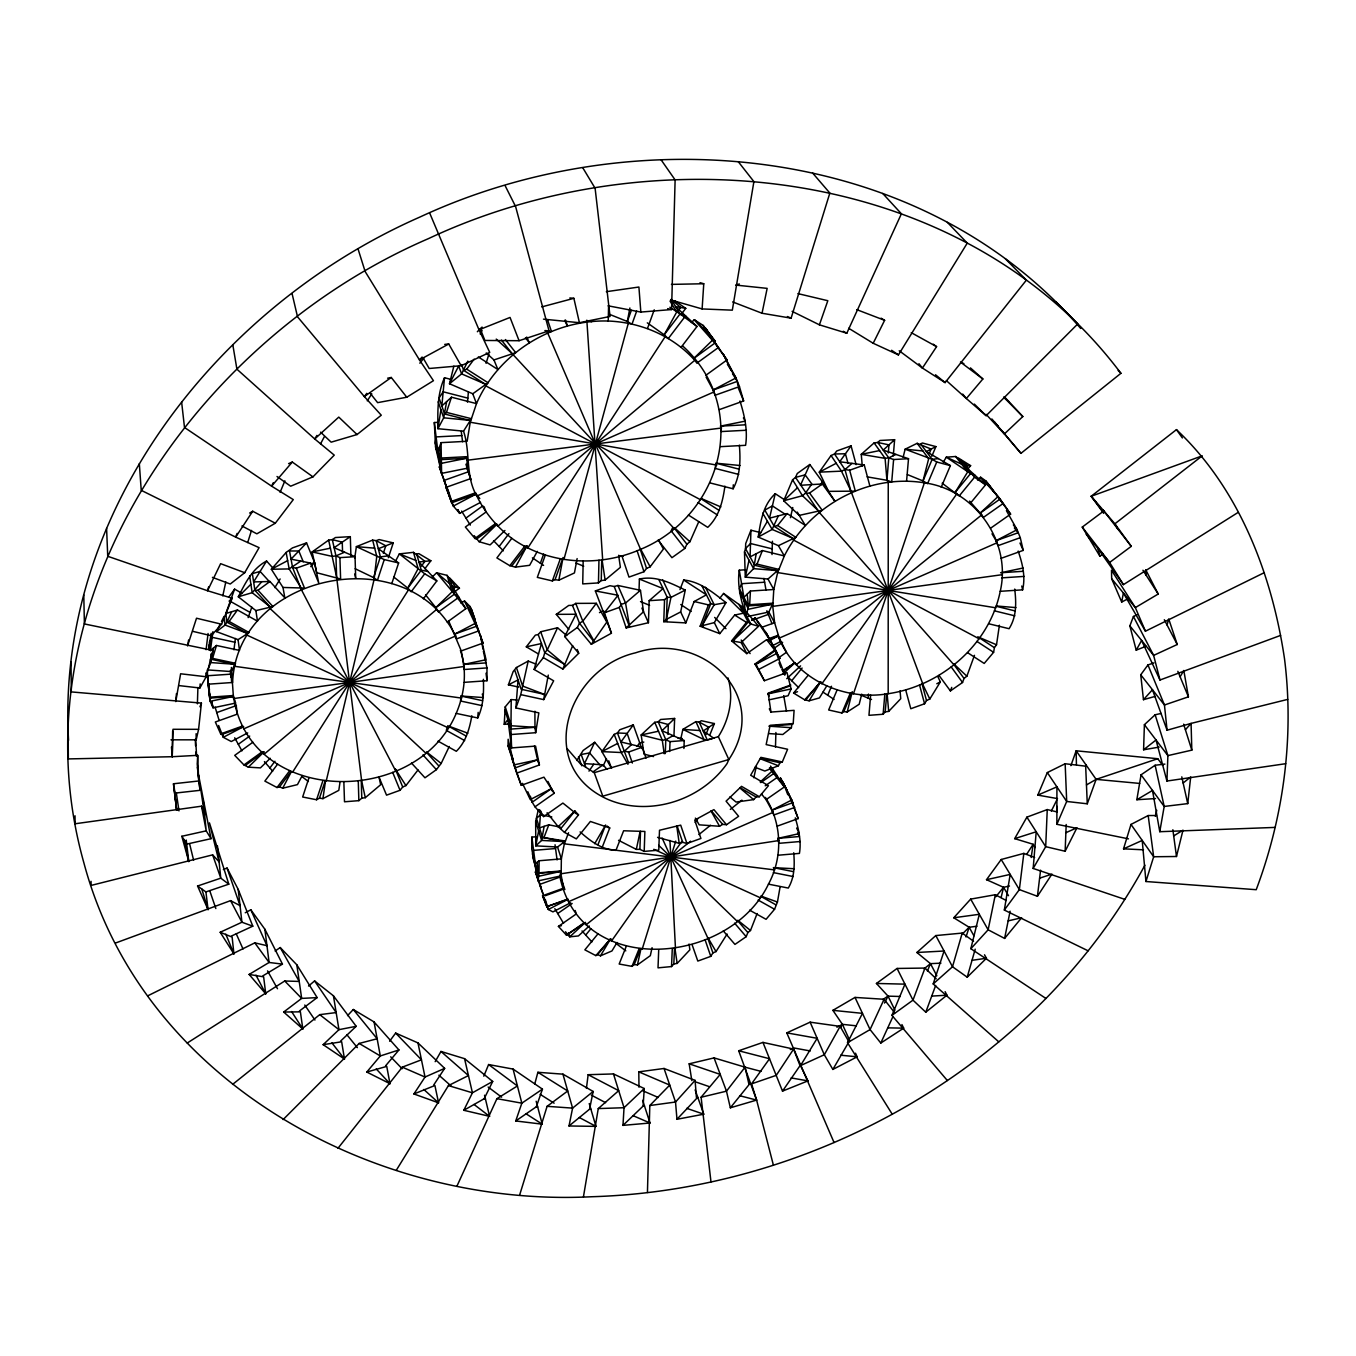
<?xml version="1.0" encoding="UTF-8"?>
<svg xmlns="http://www.w3.org/2000/svg" width="1356" height="1356" viewBox="0 0 1356 1356"><rect width="100%" height="100%" fill="white"/><g stroke="black" fill="none" stroke-linecap="round" stroke-linejoin="round"><path stroke-width="1.5" d="M769.055 638.557L778.361 635.201L778.141 636.066C794.548 679.305 844.076 701.205 888.18 693.713L888.248 482.16L886.943 480.295L885.095 458.362L874.112 442.92L861.246 454.328L862.297 466.244M1128.463 838.839L1056.883 824.312L1056.917 786.87L1037.798 795.108L1047.324 772.564L1065.155 763.75L1085.664 766.174L1086.037 764.937M483.38 679.305C483.872 692.475 483.55 705.832 477.719 717.951L456.209 713.392C416.529 808.091 248.368 805.956 233.351 695.526L209.739 697.187L210.197 701.306L213.062 707.832L235.893 703.035M510.11 723.901L504.212 724.341L505.246 706.832L511.229 699.594L517.145 700.001M534.4 746.054L537.586 759.818L514.89 767.988L508.144 739.274L508.042 745.63L516.687 773.157L539.417 764.97L535.569 746.105L511.585 747.919L510.941 729.087L504.94 710.137M450.667 379.324L444.514 377.731C437.191 393.816 437.7 411.427 437.937 428.699L463.515 431.157C470.702 452.04 465.023 475.905 476.82 496.059C484.956 512.738 496.991 527.162 511.805 538.315C548.824 564.893 599.386 567.401 640.574 549.333C722.273 515.483 751.021 407.851 682.56 345.865M535.84 836.788L531.857 837.127L531.755 849.093L538.129 880.908L559.808 876.129L561.181 870.942L539.01 872.823L538.129 880.908L535.569 866.603M511.636 734.494L535.688 732.698L538.841 712.866L515.907 707.934L518.026 679.932L508.398 684.831L513.127 671.661L516.416 667.525L528.196 661.084L535.959 664.084M539.01 872.823L539.129 860.755L561.367 858.873L564.333 843.839L568.554 832.754M583.165 561.181L582.724 583.911L598.454 582.91L601.25 580.588L605.115 580.063L620.387 567.317L618.624 555.299M598.454 582.91L598.962 560.197M601.25 580.588L601.742 559.977M484.126 506.754L485.99 512.043L465.362 527.043L474.956 538.468L495.533 523.552L497.754 526.23L694.764 360.306C672.881 335.881 640.778 322.287 608.234 321.033L608.573 306.27M559.808 876.129C580.08 978.761 729.494 965.709 768.462 884.146L788.294 888.061C794.684 877.247 794.701 864.908 793.735 852.755M68.088 727.85L68.342 758.919L172.229 756.716L172.992 729.291L198.586 729.325L201.417 703.103L71.309 691.916L71.004 661.864M775.496 747.037L775.886 732.494M772.022 554.553L772.412 541.264M197.4 703.815L197.908 687.492M639.015 590.962L639.388 579.063C655.931 575.385 670.728 583.029 685.272 590.097L680.661 611.929L685.848 622.913L663.762 621.709L664.559 599.674L667.203 597.352L670.966 597.386L685.272 590.097M888.18 693.713C941.301 685.848 989.405 644.71 1000.236 591.318L1022.61 589.843C1025.712 576.622 1022.458 563.621 1018.187 551.078M1159.126 747.105L1143.583 749.783L1144.396 724.697L1155.143 714.782L1161.109 713.442M231.368 667.44L233.52 698.577L464.176 666.474L461.26 650.897L448.683 620.98M769.31 708.815L770.954 712.07L794.091 710.341L793.209 723.562L770.14 725.29L766.157 744.597L787.599 749.258L782.31 761.97L760.902 757.36L750.665 775.242L768.445 785.683L759.309 796.718L741.512 786.344L726.07 801.159L738.613 816.295L726.511 824.719L713.917 809.634L694.73 820.075L700.916 838.449L686.95 843.5L680.695 825.143L659.508 830.262L658.762 850.161L644.202 851.399L639.896 849.331L640.49 831.414M626.167 627.93L643.524 611.709L640.456 590.301L625.557 603.047L621.828 604.098L619.251 607.437L626.167 627.93L648.439 622.726L649.168 600.674L663.084 588.572L639.388 579.063M644.202 851.399L644.88 831.465L623.624 830.77L615.946 850.365C601.589 849.602 590.47 841.144 580.114 831.906M760.784 532.654L750.953 530.213L750.071 556.875L762.394 550.57L784.327 555.943C809.549 505.534 868.332 473.549 924.385 482.821C974.795 489.499 1011.864 541.519 1000.236 591.318M607.963 305.778L640.829 312.066L671.576 309.558L675.119 179.907L661.101 159.822M709.968 482.905L733.138 488.787C740.376 475.227 740.579 460.142 739.376 445.192M208.604 649.253L211.197 633.269M667.338 621.472L666.372 619.37L667.203 597.352L659.016 579.893M647.439 1192.483L649.812 1105.53L669.728 1085.088L638.795 1071.85L638.998 1087.224M733.138 488.787L733.291 484.804M665.271 753.58L665.796 739.749L658.236 721.799L660.643 719.477L674.644 718.443L673.949 736.037M658.711 949.827L658.016 967.845L671.525 966.574L673.83 963.947L674.508 947.963M667.966 734.359L668.339 724.545L658.236 721.799L654.762 722.307L641.168 734.952L643.998 754.122L653.558 756.58M669.644 751.512L670.034 741.63L665.796 739.749L662.287 740.257L641.168 734.952L658.508 731.223M1056.917 811.905L1047.256 809.566L1026.899 817.143L1045.696 846.669L1065.138 851.246L1066.189 824.499M1285.691 763.699L1166.923 781.039L1167.889 755.614L1155.143 714.782M243.826 728.816L455.582 635.981C407.715 538.366 236.927 573.469 232.605 682.492L208.943 684.136L208.739 689.187L207.18 670.017M715.629 464.955L715.493 468.498L738.715 474.414M671.525 966.574L672.288 948.59M683.899 748.461L684.238 740.545L661.982 730.715L674.644 718.443M1047.256 809.566L1045.696 846.669L1033.17 868.45L1124.734 899.333M197.281 763.309L197.688 755.326L172.229 756.716L171.466 747.003M739.986 400.986C744.461 415.377 747.885 430.191 745.597 445.31L720.714 446.649M745.546 569.774L739.274 570.181C737.325 583.47 740.088 596.572 743.986 609.251M746.597 614.946L748.427 605.878L749.682 604.708L750.427 591.03L773.784 589.521L777.649 572.571L784.327 555.943L778.412 545.671L758.207 537.061C760.699 521.297 762.953 505.042 775.242 493.686L785.056 500.127M642.659 1100.326L650.016 1123.005L622.98 1125.378L624.031 1107.716L613.471 1073.935L588.148 1074.698L586.419 1088.393M622.98 1125.378L643.117 1106.089L644.253 1088.529L613.471 1073.935M768.462 884.146C783.09 857.178 782.039 823.228 765.411 797.43M738.223 161.618L753.902 181.602L732.325 310.168L702.12 308.931L703.764 283.743L700.001 282.675M1056.612 812.193L1057.002 806.362M795.26 817.854C798.701 829.414 801.481 841.313 799.43 853.399L778.056 855.229M528.196 661.084L520.738 694.628L543.705 699.611L548.282 675.102M540.654 810.939L539.485 827.872L548.79 824.821L560.35 827.126M178.873 685.577L199.874 688L200.179 683.916M477.719 717.951L478.176 712.375M868.145 698.12L868.484 694.086M888.299 452.972L888.96 444.887L877.756 442.463L874.112 442.92M879.569 450.582L861.246 454.328L885.095 458.362L888.79 457.87L893.604 459.515L891.723 481.973L886.943 480.295L888.79 457.87L877.756 442.463L879.942 440.48L894.621 439.7L893.282 455.802M870.637 695.018L868.959 715.324L883.112 714.256L885.197 711.9L886.773 693.662M1033.17 868.45L1036.204 831.77L1014.678 838.635L1026.899 817.143M176.45 693.56L175.772 701.594L180.619 673.779L206.197 676.763L212.909 650.422L84.394 623.946L83.784 594.979M883.112 714.256L884.858 693.967M906.571 481.126L908.52 458.701L883.231 450.107L894.621 439.7M467.481 402.173L468.396 392.104M444.514 377.731L441.836 405.969L451.48 397.206L476.498 403.613C498.483 352.713 553.062 319.321 608.234 321.033M1164.906 764.106L1155.126 765.242L1141.057 774.818L1164.194 806.447L1187.737 803.616L1190.704 776.903L1183.161 783.005M1034.611 857.467L1023.831 853.399L1001.203 859.501L1019.356 889.604L1037.425 896.282L1040.577 870.179M206.078 649.71L208.061 633.506M1023.831 853.399L1019.356 889.604L1004.338 910.062L1088.088 950.793M233.944 649.795L235.402 638.473M583.453 1196.772L598.267 1108.581L618.692 1090.665L588.148 1074.698M750.953 530.213L745.698 543.553L745.529 548.604L754.665 565.266L757.021 564.096L778.92 569.418L767.988 579.029L745.275 577.131L753.631 568.639L756.207 553.74M238.046 639.659L216.435 631.608L225.113 625.048L226.91 622.116L229.13 621.455L249.131 632.574L238.046 639.659L239.504 650.405L216.468 645.473L210.4 650.592L212.943 631.676M354.696 558.214L356.374 546.638L372.646 540.112L376.239 540.671L385.799 545.79L383.358 553.248M308.931 777.903L302.659 797.006L316.575 799.752L319.44 798.192L322.931 798.633L325.474 781.107M967.54 652.643L984.202 663.44L993.609 652.304L994.406 647.66L996.524 644.778L999.389 625.218M339.949 782.615L338.797 790.362L322.931 798.633M326.152 781.327L374.087 579.554L376.765 556.333L372.646 540.112M538.349 809.515L535.671 821.431L535.773 845.856L541.637 840.415L544.129 826.346M1031.17 857.517L1033.153 844.28L1014.678 838.635M768.615 733.562L782.819 734.494L791.395 727.697L791.887 724.443L793.209 723.562M440.92 409.732L437.937 428.699L443.7 417.801L446.632 401.596M1004.338 910.062L1010.186 874.417L986.507 879.688L1001.203 859.501M1155.482 798.565L1136.837 799.735L1141.057 774.818M460.396 650.388C467.345 671.017 464.684 693.628 456.209 713.392M749.597 910.164L766.072 919.317L774.564 909.266L777.446 902.028L780.124 886.722M1275.03 827.414L1159.77 831.703L1164.194 806.447L1155.126 765.242M187.891 643.947L188.603 639.981M210.807 654.084L211.4 659.355L212.553 658.406L235.537 663.287L231.232 671.559L207.824 669.932L210.722 662.576L213.434 648.032M555.062 579.639L558.841 580.215L563.062 557.502L555.062 579.639L552.35 580.91L537.315 577.385L545.282 555.146M577.131 558.587L574.435 572.944L558.841 580.215M1126.955 599.284L1121.7 602.047L1123.395 593.013L1145.43 631.201L1264.114 572.74M563.893 559.57L628.32 323.236L627.336 321.491L629.896 307.981M172.653 731.054L172.229 756.716M538.637 830.855L535.773 845.856L557.536 847.008L565.401 841.042L542.485 837.415L536.518 818.448L540.4 814.685L551.824 816.99M688.407 515.026L707.747 527.365C719.239 516.399 722.782 501.398 724.918 486.16M589.233 1103.547L595.962 1126.378L569.011 1125.972L572.588 1108.123L562.926 1074.155L537.891 1072.291L534.739 1084.054M973.913 935.793L969.15 927.25L953.76 917.775L970.676 899.113L988.134 929.792L1004.61 938.42L1010.118 911.198M569.011 1125.972L589.555 1109.208L593.165 1091.478L562.926 1074.155M1006.237 900.537L995.338 894.723L988.134 929.792L970.845 948.708L1045.9 998.44M812.583 172.975L829.838 193.061L791.107 318.168L762.038 313.253L767.157 288.37L735.732 285.082L739.342 283.98M663.762 621.709L666.372 619.37L670.966 597.386L662.745 579.927M639.896 849.331L636.32 849.398L640.134 831.414M222.791 595.86L225.808 581.961M680.729 739.223L682.865 729.392L695.916 721.629L699.238 722.104L708.849 727.257L705.781 734.884M626.319 946.2L619.167 964.031L632.015 966.37L634.201 964.557L637.439 964.913L640.947 948.81M652.083 947.658L650.321 955.658L637.439 964.913M749.037 560.248L745.275 577.131L744.495 551.943L745.529 548.604L750.512 543.519L772.191 548.841M753.8 777.751L756.411 766.123M170.975 739.817L196.196 739.834L198.586 729.325M438.022 741.139L456.328 751.292C465.989 741.715 469.498 728.85 471.837 715.815M790.446 517.67L792.768 507.517M775.242 493.686L769.513 518.178L787.141 513.568L805.379 525.467L797.26 512.076M1001.135 897.469L1003.542 887.316L1009.491 886.027M1155.312 816.278L1156.753 810.278M453.853 366.154L449.497 383.748L472.769 393.765L476.498 403.613L470.244 422.241L467.142 441.276L441.056 442.649L437.886 451.362L434.327 422.53L438.276 422.326M903.13 457.277L905.13 449.192L917.165 443.31L931.148 449.073L929.504 452.972M970.845 948.708L979.32 914.3L953.76 917.775M1156.448 815.498L1148.176 815.549L1130.989 824.431L1153.668 856.755L1176.483 856.5L1182.991 830.177L1173.703 835.906M843.839 711.544L847.195 712.019L852.263 691.679L843.839 711.544L841.923 712.968L828.652 709.985L837.059 690.051M861.721 694.136L859.196 704.239L847.195 712.019M853.466 693.78L924.385 482.821L923.029 480.956L928.674 458.701L917.165 443.31M519.772 1194.585L547.095 1106.327L567.723 1090.987L537.891 1072.291M1167.075 625.014L1168.719 618.98L1177.245 644.507L1153.634 655.389L1129.87 625.879L1133.43 616.471L1137.04 614.793M566.706 635.54L557.536 627.777L547.265 649.914L544.756 652.694L543.366 657.626L562.859 669.05L572.673 645.693M208.638 586.877L207.553 590.741L232.181 598.267L221.587 624.218L211.214 635.727L192.671 631.32M543.705 699.611L553.655 680.814L534.145 669.457L541.468 643.541L526.298 646.829L538.518 653.999M936.827 975.795L930.47 963.658L916.893 952.488L935.81 935.572L952.505 966.76L967.218 977.184L975.201 949.166M973.557 941.25L962.218 933.081L952.505 966.76L933.199 983.931L998.779 1041.832M447.26 727.291L446.327 730.375L464.65 740.596M212.553 658.406L216.468 645.473M1143.481 849.805L1123.531 848.856L1130.989 824.431M642.202 949.132L675.746 841.093M1103.648 513.348L1091.207 496.262L1176.449 429.632C1239.469 488.94 1272.03 574.656 1284.522 658.863C1294.285 736.63 1283.725 816.465 1256.215 889.706L1145.939 881.519L1153.668 856.755L1148.176 815.549M247.707 542.519L251.504 530.416M486.058 363.289L488.94 354.153M187.535 645.931L196.518 618.217L221.587 624.218M965.997 936.979L969.15 927.25L977.049 926.233M374.697 548.163L356.374 546.638L384.257 559.604L377.443 580.317L373.595 577.588L380.392 556.892L376.239 540.671L379.087 539.569L393.24 542.892L388.341 557.723M933.199 983.931L944.081 951.014L916.893 952.488M316.575 799.752L322.898 780.683M467.854 398.139L443.175 391.799L439.073 398.02L444.615 414.021L446.463 412.377L451.48 397.206M319.44 798.192L325.135 781.056M391.782 583.589L398.63 562.926L378.29 548.722L393.24 542.892M769.022 699.849L788.09 695.747L791.107 688.933L786.989 672.559L764.377 680.712L754.987 664.016L774.734 650.1L779.87 658.44L758.648 669.474L755.817 664.304L775.513 650.439M536.162 1101.242L542.247 1124.175L515.738 1120.971L521.84 1103.174L513.077 1069.087L488.601 1064.545L483.804 1076.189M515.738 1120.971L536.332 1106.784L542.451 1089.139L513.077 1069.087M882.739 193.467L901.401 213.79L846.805 333.22L819.414 324.83L827.821 300.71L797.904 293.608M248.148 617.607L251.843 607.149M1070.884 765.648L1076.156 750.8L1157.77 758.716L1162.787 765.394M540.383 563.215L543.654 554.062M636.659 311.134L631.964 324.237L627.336 321.491L631.354 310.27M448.294 727.833L247.182 635.235L246.894 633.201L226.91 622.116L225.825 613.522L234.605 589.131L241.775 593.165M552.35 580.91L560.35 558.723M647.49 328.474L654.236 309.812M515.907 707.934L520.738 694.628M988.626 623.743L1009.084 628.709C1016.712 616.641 1016.305 602.759 1014.729 589.063M1047.324 772.564L1066.697 801.464L1087.275 803.803L1096.123 779.361L1157.77 758.716M938.996 675.39L950.403 690.916L962.54 682.492L964.031 678.441L966.879 676.186L974.472 655.321M778.463 657.931L786.514 652.253L779.242 638.134L774.615 622.709L768.852 612.031L772.954 603.183L749.682 604.708M894.943 1010.237L888.044 996.135L876.434 983.456L897.079 968.455L912.978 1000.152L925.775 1012.186L935.657 985.473M441.225 458.04L467.227 456.65L466.888 468.295L441.598 473.38L441.056 442.649M950.403 690.916L951.726 687.373M897.079 968.455L924.978 968.065L912.978 1000.152L891.926 1015.373L947.352 1080.529M544.248 836.855L548.79 824.821M237.114 533.4L235.69 537.129L259.098 547.655L244.707 572.707L230.266 584.012L212.434 577.368M679.983 589.606L683.678 579.995C700.459 581.656 713.154 592.708 726.002 602.606L714.341 622.607L700.137 626.235L719.782 633.625L734.664 615.065L743.529 613.183L723.579 593.453L719.934 598.047M767.411 521.246L758.207 537.061L772.157 529.433L778.31 515.873M597.996 844.635L605.624 824.99L594.674 843.703M685.848 622.913L694.17 601.522L706.425 594.826L683.678 579.995M602.081 847.636L609.725 827.974L606.996 825.99M700.137 626.235L708.493 604.895L710.798 603.606L714.205 604.708L726.002 602.606M723.307 930.928L734.952 944.403L746.19 936.674L747.868 932.555L750.495 930.487L757.14 913.52M703.493 627.014L702.459 624.913L710.798 603.606L702.086 586.165M199.976 706.747L201.417 703.103M757.021 564.096L762.394 550.57M709.815 734.969L714.392 723.562L701.357 720.714L699.238 722.104L707.273 739.986L712.239 738.732M632.015 966.37L639.201 948.573M634.201 964.557L640.659 948.573M927.402 971.049L930.47 963.658L940.945 963.15M280.099 492.347L284.896 480.821M457.091 1185.822L496.923 1098.665L517.416 1085.97L488.601 1064.545M891.926 1015.373L904.961 984.151L876.434 983.456M827.719 695.238L831.499 686.272M931.809 456.294L935.894 446.599L922.436 443.005L920.605 443.937L932.148 459.311L936.742 462.006L950.387 465.616L941.217 487.211M936.742 462.006L927.589 483.651L923.029 480.956L932.148 459.311L938.369 458.599M811.956 484.194L805.142 474.854L795.514 477.397L792.582 479.804L783.7 500.771L799.26 515.382L822.228 510.28L809.583 493.042L805.43 493.279L802.464 495.72L783.7 500.771L797.481 487.702M841.923 712.968L850.348 693.069M1056.883 824.312L1066.697 801.464L1065.155 763.75M700.425 499.686L485.804 385.884L485.058 384.036L461.599 373.866L458.667 366.052L449.497 383.748L461.599 373.866L467.837 361.103M658.118 540.129L671.932 557.689L684.882 548.417L686.899 544.214L689.933 541.722L698.815 521.602M576.809 760.496L583.148 750.461L594.708 742.291L602.284 751.156M820.719 485.075L822.245 481.617L809.803 464.515L797.294 473.464L795.514 477.397L819.261 512.399L954.048 664.932M809.803 464.515L800.43 485.279L822.312 483.973L834.906 501.262L822.245 481.617M226.91 622.116L231.639 611.759M783.734 784.887L780.48 778.09L791.751 799.989L798.175 818.583L777.31 826.126M834.042 1142.498L786.785 1032.865L810.125 1022.17L824.312 1054.731L832.855 1069.443L849.72 1040.442L842.415 1024.339L832.889 1010.339L855.009 997.423L870.077 1029.577L880.79 1043.052L892.96 1016.542M855.009 997.423L884.095 999.27L870.077 1029.577L847.517 1042.696L892.231 1114.191M603.132 765.937L606.505 758.851M411.495 763.072L424.97 777.802L436.395 769.666L441.175 763.428L449.26 746.478M594.708 742.291L584.47 763.614L603.081 764.818L606.912 769.293M672.508 528.009L671.135 530.806L684.882 548.417M484.55 1095.224L489.567 1116.344L463.803 1110.293L472.43 1092.8L492.72 1081.444L464.549 1058.663L440.971 1051.459L435.174 1061.663M273.336 482.651L271.607 486.16L293.286 499.601L275.302 523.23L256.86 533.823L241.944 525.975M596.318 603.301L582.809 621.201L579.504 623.235L577.368 627.472L591.318 644.286L606.81 622.099L596.318 603.301L575.741 603.386L572.486 605.386L568.757 605.42L556.282 614.353L568.842 629.421M463.803 1110.293L484.143 1098.75L492.72 1081.444M1051.324 811.058L1056.629 800.379M947.386 222.384L967.269 243.114L898.435 354.899L873.196 343.271L884.62 320.321L881.078 318.168M216.435 631.608L219.808 624.879M221.503 621.506L224.028 616.455L225.113 625.048L246.894 633.201M1065.138 851.246L1076.935 827.787L1065.867 832.703M562.859 669.05L578.69 653.287L564.689 636.54L575.978 614.251L556.282 614.353M847.517 1042.696L862.467 1013.356L832.889 1010.339M754.987 767.259L764.835 771.039L778.412 765.767L779.971 762.716L782.31 761.97M884.502 1003.084L888.044 996.135L900.282 996.49M480.194 334.034L482.092 330.372M395.63 560.977L399.342 553.892L413.495 552.35L424.937 561.367L421.292 566.215M277.607 764.14L264.861 781.107L277.031 787.531L279.556 786.836L282.692 788.209L291.32 771.784M567.164 748.665L580.283 763.75L594.25 772.649L718.341 736.664C729.274 719.511 734.088 697.577 727.986 677.915M320.541 443.887L324.338 436.7M302.235 775.581L297.456 784.615L282.692 788.209M292.625 772.123L408.342 590.08L407.8 588.114L418.123 568.639L413.495 552.35M273.217 568.384L266.573 561.028C252.301 568.622 245.317 582.944 238.317 596.81L255.877 610.607L257.487 621.184L237.47 609.997L225.825 613.522M509.839 565.706L515.483 567.113L527.009 545.96L524.755 546.18L509.839 565.706L496.889 557.926L511.805 538.315M537.281 551.35L529.637 565.316L515.483 567.113M527.772 548.027L665.237 336.559L664.203 334.796L676.695 312.016L670.017 301.083M463.515 431.157L471.43 418.716L446.463 412.377M810.125 1022.17L840.127 1026.373L824.312 1054.731L800.532 1065.613L807.939 1080.885L782.514 1091.122L762.953 1042.408L738.698 1050.764L756.614 1100.089L773.395 1165.143M1129.87 625.879L1136.209 650.168L1141.616 640.473L1159.973 680.017L1280.606 635.405M199.874 688L206.197 676.763L205.79 673.034M396.223 1170.381L448.429 1085.597L468.447 1075.562L440.971 1051.459M1144.905 865.213C1037.018 1063.968 816.075 1190.026 591.792 1196.738C375.205 1207.772 142.482 1082.054 83.953 863.128C10.831 603.708 194.569 339.373 428.462 238.622C654.728 132.38 963.862 164.178 1120.92 373.307L1020.949 453.345L991.88 418.97M702.459 624.913L714.205 604.708L705.459 587.25M1180.11 676.763L1183.805 670.491L1188.415 696.831L1164.448 705.001L1140.735 674.796L1147.956 664.932L1153.922 662.898M905.689 689.95L910.808 708.73L924.572 703.764L926.504 700.51L929.809 699.052L940.352 681.899L937.877 676.712M597.928 933.894L584.86 949.844L595.826 955.607L597.623 954.607L600.471 955.827L610.658 938.759L611.454 941.081L681.78 841.483M617.048 942.471L611.963 950.946L600.471 955.827M943.234 462.26L946.302 457.175L955.692 456.497L967.574 465.735L965.065 468.82M808.074 675.39L793.599 693.052L804.735 699.865L809.108 700.798L820.651 681.78L821.804 683.882L956.624 494.16L942.166 483.194M800.532 1065.613L817.16 1038.289L786.785 1032.865M826.753 685.916L819.448 697.916L809.108 700.798M970.235 503.466L985.558 484.838L974.557 477.244L959.217 495.94L955.234 492.296L967.642 471.956L955.692 456.497M274.844 587.64L280.15 578.961M840.432 1027.577L842.415 1024.339L856.212 1025.814M316.948 435.395L314.728 438.971L334.254 455.124L312.965 476.854L290.659 486.211L277.014 476.498M692.052 944.556L697.815 961.065L710.781 956.353L712.9 952.929L716.019 951.573L727.104 934.047M266.573 561.028L253.623 581.91L269.963 581.504L284.828 597.877L282.997 587.47L271.353 569.249L286.15 552.468L292.472 547.909L306.558 542.892L314.592 562.571L318.745 582.995L310.592 563.096L291.031 559.147L306.558 542.892M367.273 400.834L371.815 393.85M1026.611 854.382L1033.153 844.28L1035.221 847.551M1037.425 896.282L1051.934 874.112L1039.611 878.18M413.919 1093.97L434.903 1085.495L438.564 1102.835L413.919 1093.97L425.021 1077.037L444.666 1068.359L417.97 1042.917L395.647 1033.069L389.613 1041.238M782.514 1091.122L800.972 1064.291M275.302 523.23L252.708 511.246L235.69 537.129L141.227 490.33L139.329 463.684M433.649 1085.088L444.666 1068.359M933.233 344.17L936.572 346.644L922.436 368.052L945.098 382.612L1026.356 280.15L1005.457 258.877M762.953 1042.408L793.599 1049.086L776.259 1075.342L751.546 1083.868L756.614 1100.089L730.342 1107.801L726.477 1091.173L714.07 1057.9L689.17 1063.816L691.831 1080.613M805.43 493.279L811.363 484.634M588.979 771.123L593.759 764.208M847.975 463.193L845.415 453.768L834.533 453.989L831.059 455.514L819.278 472.159L828.533 491.364L855.331 491.143L849.653 470.227L844.991 469.6L841.466 471.142L819.278 472.159L836.228 463.277M695.204 822.465L697.645 819.007M856.128 464.667L851.06 445.853L839.72 461.752L864.264 465.006L869.857 485.94M637.083 746.41L639.524 742.986L643.812 742.071M630.913 744.275L627.15 733.393L617.455 732.969L614.2 734.393L601.895 751.614L611.573 768.31M751.546 1083.868L769.547 1058.731L738.698 1050.764M641.761 748.563L633.286 724.884L620.946 741.969L642.269 747.139L646.032 758.123M228.74 597.199L234.605 589.131M229.13 621.455L237.47 609.997M461.532 364.578L463.752 370.425L466.735 369.154L474.108 359.154M337.949 1148.295L402.291 1067.155L421.462 1059.816L395.647 1033.069M621.946 555.994L628.981 577.097L643.981 571.724L646.558 568.401L650.151 566.825L663.406 549.044L658.677 540.18M269.895 767.971L274.946 761.258M415.8 560.435L399.342 553.892L424.682 573.791L411.19 591.741L407.8 588.114L421.275 570.181L416.631 553.892L418.902 553.672L430.869 560.757L424.835 568.791M277.031 787.531L289.777 770.615M279.556 786.836L290.998 771.649M423.343 598.827L436.818 580.944L418.936 561.977L430.869 560.757M366.798 393.325L364.34 396.579L381.273 415.207L357.052 434.547L331.152 442.175L320.558 432.157M499.161 546.502L508.958 533.586M678.288 310.643L680.695 307.473L671.152 299.354L680.051 313.931L697.001 326.491L681.119 347.272M684.153 317.728L668.254 338.593L664.203 334.796L680.051 313.931L686.289 316.541M680.966 314.66L685.763 308.354L674.695 300.795M512.127 565.452L527.009 545.96M730.342 1107.801L750.122 1083.308M343.865 782.378L344.509 801.786L358.865 800.65L361.781 798.192L365.289 797.684L380.646 784.734L379.053 777.225L386.545 795.158L400.037 790.294L402.698 786.989L405.936 785.582L418.021 769.937M526.298 646.829L535.349 635.15L538.213 634.506L540.688 631.76L557.536 627.777M504.212 724.341L507.924 719.544L511.585 747.919M611.42 633.218L604.42 612.759L618.014 595.25L595.352 590.928L611.42 633.218L591.318 644.286M714.07 1057.9L745.054 1067.172L726.477 1091.173L701.103 1097.241L710.985 1181.873M534.145 669.457L543.366 657.626M419.835 363.205L423.767 358.221M250.894 584.25L238.317 596.81L252.165 592.674L261.776 581.707M785.514 514.466L772.378 505.907L764.801 510.11L774.276 526.365L777.615 525.501L787.141 513.568M560.909 828.482L574.927 811.007L578.504 814.888L564.486 832.364L558.163 826.668L547.078 812.769M731.596 640.896L746.461 622.387L748.139 622.014L750.834 624.031L758.58 626.252L741.19 642.524L731.596 640.896L746.817 653.626L766.615 639.659L770.767 641.49L755.106 617.827L751.851 620.133M734.359 642.591L733.291 640.473L748.139 622.014L738.986 604.454L723.579 593.453M995.863 896.723L1003.542 887.316L986.507 879.688M791.718 680.729L802.108 668.05M585.724 935.047L590.877 928.741M966.845 470.244L970.608 465.65L958.573 458.142L974.557 477.244M955.234 492.296L970.54 473.6L975.049 475.329M804.735 699.865L820.651 681.78L806.21 699.34M595.826 955.607L610.658 938.759L597.623 954.607M1004.61 938.42L1021.627 917.741L1008.169 920.877M366.781 1072.054L386.748 1066.392L389.969 1083.698L366.781 1072.054L380.307 1055.951L398.935 1049.951L374.053 1021.915L353.289 1009.491L347.543 1015.644M701.103 1097.241L720.222 1074.393L689.17 1063.816M385.562 1065.85L398.935 1049.951M970.438 367.9L982.863 378.968L966.353 398.528L986.134 415.682L1077.783 323.898L1056.07 301.981M312.965 476.854L292.303 462.04L271.607 486.16L184.501 427.479L181.619 402.02M638.795 1071.85L664.05 1068.477L675.525 1102.021L676.966 1119.276L697.747 1097.241M664.05 1068.477L695.086 1080.376L675.525 1102.021L649.812 1105.53M1185.398 729.714L1191.077 723.409L1287.692 699.391M1140.735 674.796L1143.464 699.679L1152.464 689.729L1167.075 730.223L1191.077 723.409L1191.822 750.139L1167.889 755.614L1144.396 724.697M422.106 357.035L419.462 359.916L433.445 380.697L406.766 397.223L377.629 402.647L369.9 392.901M673.83 963.947L677.153 963.421L689.882 949.827L689.051 944.03M310.761 566.639L314.592 562.571L311.134 563.808M283.116 1119.581L359.154 1043.442L377.137 1038.764L353.289 1009.491M477.346 331.745L480.109 328.83M729.935 796.921L736.054 802.057L753.648 799.616L756.106 797.04L759.309 796.718M885.197 711.9L888.688 711.391L900.74 698.713L900.062 690.848M961.896 934.437L969.15 927.25M967.218 977.184L986.456 958.251L984.507 954.777M691.39 322.542L694.272 319.728L703.154 325.423L715.375 341.407L710.222 335.593L727.019 359.933L705.832 375.307M432.208 577.046L436.615 572.74L447.073 575.368L455.718 587.046L452.379 589.47M474.159 535.637L479.092 541.705L497.025 524.196L476.498 539.095L474.956 538.468M243.961 764.937L248.334 767.174L263.928 751.953L262.098 751.851L243.961 764.937L234.724 755.377L252.877 742.24M270.268 758.292L260.42 767.886L248.334 767.174M504.924 530.484L490.126 544.909L479.092 541.705M264.251 754.106L436.412 609.59L435.835 607.624L452.073 591.809L447.073 575.368M712.815 338.525L705.595 328.22L718.121 347.729L696.865 363.171L693.696 358.509L712.442 340.254L703.154 325.423M750.427 591.03L743.902 597.301L739.274 570.181M323.135 1044.679L341.661 1041.781L344.475 1059.036L323.135 1044.679L338.949 1029.662L356.187 1026.306L333.44 995.812L314.592 980.913L308.558 986.049M340.576 1041.103L356.187 1026.306M644.253 1088.529L624.031 1107.716L598.267 1108.581M1004.44 396.867L1022.814 416.546L1004.338 433.988L986.083 414.326M733.291 640.473L750.834 624.031L741.664 606.454L738.986 604.454M558.163 826.668L574.927 811.007L575.724 813.329L578.504 814.888M977.574 479.99L980.524 477.244L985.812 480.905L994.66 492.906M229.079 601.132L232.181 598.267M782.683 674.186L795.074 662.694L796.209 664.779L981.727 514.873L969.557 501.093M786.751 678.695L800.582 665.881M985.812 480.905L1003.287 503.415L983.456 517.382L980.286 512.975L998.067 496.55L980.524 477.244L991.897 488.669M617.692 743.41L601.895 751.614L621.217 752.529L624.506 751.088L631.591 744.563M690.645 841.161L586.114 924.792L585.351 922.47L569.74 936.827L565.52 931.775M589.267 925.978L578.419 935.945L569.74 936.827L568.503 932.86M760.191 782.022L772.005 771.191L770.242 767.564M482.075 327.067L479.007 329.813L489.736 352.374L461.142 365.713L429.208 368.493L422.987 357.764M922.758 683.797L850.687 490.482L844.991 469.6L851.975 463.379M232.588 1084.41L319.745 1014.644L336.169 1012.576L314.592 980.913M593.165 1091.478L572.588 1108.123L547.095 1106.327M924.08 968.811L930.47 963.658M698.916 834.55L710.476 825.295M730.325 809.413L741.902 800.159M925.775 1012.186L946.963 995.185L945.115 991.643M472.769 393.765L488.092 382.782L466.735 369.154M1143.583 749.783L1156.024 739.986L1166.923 781.039M539.129 860.755L535.332 863.67L531.857 837.127M287.642 560.638L271.353 569.249L289.15 568.927L300.795 561.113M283.675 1012.034L300.388 1011.847L302.829 1029.001L283.675 1012.034L301.659 998.406L317.151 997.609L296.828 964.811L280.217 947.556L275.132 950.997M299.405 1011.034L317.151 997.609M1103.208 553.909L1099.869 556.146L1082.257 527.094L1103.801 510.958L1131.277 546.332L1109.615 562.469L1123.412 584.639L1237.994 512.5M269.488 581.741L260.115 571.435L252.352 573.605L254.911 590.318L258.013 590.267L269.963 581.504M465.939 518.094L482.872 505.771M693.696 358.509L714.9 343.085L718.629 347.78M238.3 744.308L249.707 736.071M454.48 591.826L459.464 588.216L449.429 577.69L454.463 594.148L465.837 608.675L447.226 622.082M457.108 598.505L438.463 611.98L435.835 607.624L454.463 594.148L458.887 597.267M245.843 765.004L263.928 751.953M342.56 551.79L342.254 542.146L332.339 539.62L328.661 540.095L312.151 551.909L316.66 572.707L340.61 579.012L339.915 557.621L335.932 555.892L332.22 556.384L312.151 551.909L330.423 548.18M564.689 636.54L577.368 627.472M809.583 493.042L822.312 483.973M406.766 397.223L391.274 377.476L364.34 396.579L297.523 316.796L292.049 293.523M547.926 781.395L551.434 788.616L532.213 802.193L534.993 806.82L543.688 816.6L562.893 803.074L575.724 813.329M534.993 806.82L554.248 793.243L551.434 788.616L530.298 799.599L522.433 783.344M593.013 771.903L603.081 764.818M773.971 648.405L782.632 642.303M980.286 512.975L1000.118 499.025L1002.27 502.652M783.124 670.305L795.074 662.694L783.87 670.576M990.812 528.06L1010.593 514.144L1003.287 503.415M557.706 913.537L572.147 903.486M760.767 782.615L774.073 773.327L777.039 775.598M585.351 922.47L566.418 935.132L558.418 926.402L576.283 913.944L575.181 910.486M765.225 785.785L776.886 777.666L784.378 786.938L766.089 799.65L772.988 812.397L568.723 901.638L567.757 899.079L546.756 906.672L542.553 895.757L563.621 888.129L564.249 888.858M566.418 935.132L584.25 922.724M350.899 555.672L350.323 536.654L334.118 547.705L355.052 556.706L355.679 578.08L354.73 573.978M542.451 1089.139L521.84 1103.174L496.923 1098.665M187.247 1043.018L284.743 980.998L299.218 981.439L280.217 947.556M714.392 723.562L703.222 730.986L713.883 738.308M882.875 999.508L888.044 996.135M880.79 1043.052L903.689 1028.153L901.926 1024.56M695.374 818.109L699.188 824.838L719.544 826.262L722.663 824.38L726.511 824.719M249.131 974.439L263.64 976.845L265.742 993.846L249.131 974.439L269.098 962.472L282.455 964.116L264.861 929.216L250.826 909.791L245.25 912.758M262.776 975.913L282.455 964.116M249.64 513.06L252.708 511.246M1146.193 575.317L1145.718 569.774L1158.21 594.03L1135.345 607.59L1111.683 578.758L1111.496 570.232L1135.345 607.59L1145.43 631.201M1136.837 799.735L1152.498 790.463L1159.77 831.703M1086.461 784.938L1096.123 779.361L1139.701 783.429M665.796 739.749L673.101 735.63M461.142 365.713L448.751 344L419.462 359.916L365.154 271.539L358.12 249.216M778.412 545.671L795.87 537.332L777.615 525.501M147.99 995.711L254.792 942.861L266.963 945.674L250.826 909.791M479.804 498.5L476.125 494.059L453.328 506.076L451.192 501.466L445.988 487.38L470.515 478.651L465.939 464.227M480.533 502.381L459.718 513.365L453.328 506.076L447.768 489.092M727.392 364.239L735.986 377.934L739.444 386.579L715.104 395.257L713.002 390.053L735.986 377.934L723.053 353.746L731.172 370.273M460.82 602.945L464.532 601.013L470.142 606.573L483.007 643.1L461.26 650.897M236.13 704.883L237.3 714.137L215.35 722.002L220.689 733.884L242.588 726.036L243.538 726.68L223.282 737.308L218.621 725.511M247.707 732.918L231.283 741.529L223.282 737.308L222.859 733.681M483.007 643.1L478.482 630.998L456.667 638.812L454.989 633.964L475.397 623.268L470.142 606.573M599.471 612.624L602.284 611.149L606.386 611.963M935.894 446.599L926.334 451.582L950.387 465.616M666.372 619.37L680.661 611.929M769.361 640.642L778.141 636.066L779.242 638.134L997.287 542.671L991.999 533.806M772.005 645.948L780.7 641.439M755.817 664.304L777.259 653.151L766.089 632.642L755.106 617.827M1013.339 524.908L1017.085 529.721L1020.271 537.671L998.016 545.671L995.863 540.756L1017.085 529.721L1006.406 510.602M836.906 1027.204L842.415 1024.339M832.855 1069.443L857.162 1056.816L855.5 1053.188M936.793 683.746L940.352 681.899M570.622 902.757L552.926 911.893L548.316 909.486L542.553 895.757M794.735 807.43L773.801 815.007L771.954 810.21L791.751 799.989M888.79 457.87L895.875 454.396M220.197 932.267L232.13 937.098L233.927 953.895L220.197 932.267L241.927 922.233L252.792 926.165L238.198 889.4L227.045 868.043L223.367 869.518M231.401 936.047L252.792 926.165M1123.531 848.856L1142.21 840.432L1145.939 881.519M288.591 463.65L292.303 462.04M361.662 780.988L336.644 577.266L335.932 555.892L344.577 552.197M790.277 1049.544L794.124 1048.002L810.278 1050.968M115.667 942.979L230.571 900.638L240.046 905.638L227.045 868.043M1136.209 650.168L1145.939 646.287M486.245 352.967L493.957 359.933L515.704 352.662L505.398 339.542M1103.208 511.67L1091.207 496.262L1202.264 455.819L1114.886 523.806L1117.497 528.603M560.452 876.908L539.654 884.434L542.875 893.231M771.954 810.21L792.853 802.65L782.853 781.751M545.214 895.74L562.35 889.536M546.756 906.672L567.978 899.333L548.316 909.486L545.332 899.672M751.733 620.387L768.31 614.421M995.863 540.756L1018.085 532.772L1014.356 527.959M761.547 627.404L774.615 622.709L772.767 606.369L773.784 589.521L767.988 579.029M768.852 639.405L778.141 636.066M1001.067 558.35L1023.238 550.383L1020.271 537.671M633.286 724.884L619.794 729.748L617.455 732.969L628.32 762.038M790.734 685.017L768.191 693.136L770.954 712.07M769.089 696.035L767.988 693.882L790.463 685.78M516.687 773.157L521.297 785.327L543.942 777.158L554.248 793.243M624.506 751.088L628.557 752.088L642.269 747.139M851.06 445.853L836.703 450.989L834.533 453.989L844.991 469.6M849.653 470.227L864.264 465.006M216.757 712.595L236.453 705.544M454.989 633.964L476.787 626.167L478.566 630.438M595.352 590.928L609.946 585.707L614.234 586.504L617.912 585.47L640.456 590.301M243.538 726.68L221.689 734.511L220.689 733.884M604.42 612.759L619.251 607.437M468.244 471.82L444.09 480.414L451.751 502.737L476.125 494.059L476.82 496.059L714.104 391.884L706.086 377.002M713.002 390.053L737.308 381.392L737.817 385.358M451.192 501.466L475.634 492.753L476.125 494.059M719.375 409.597L743.63 400.952L739.444 386.579M303.252 561.74L298.829 550.994L289.523 550.977L292.574 567.435L296.286 568.181L310.592 563.096M793.599 693.052L797.531 691.713M197.569 886.01L220.791 878.163L228.791 884.18L205.926 891.909L197.569 886.01L208.061 909.622L205.926 891.909M480.312 328.949L484.872 340.458L519.077 340.712L549.027 330.813L515.602 206.536L505.127 185.687M657.592 837.364L679.22 843.364L682.729 842.347L686.95 843.5M255.877 610.607L272.929 606.573L258.013 590.267M1143.464 699.679L1155.21 696.357M91.038 881.315L91.123 885.417L212.638 854.873L219.096 861.84L209.434 822.838L228.791 884.18M541.722 306.914L573.876 298.32L579.402 322.711L610.047 316.457L595.098 188.23L582.843 167.873M558.418 926.402L561.452 925.673M181.823 836.279L206.214 830.855L211.028 838.686L187.009 844.042L181.823 836.279L188.789 861.535L186.23 840.076M563.621 888.129L560.418 871.484L538.518 876.298L532.654 857.026M514.026 764.886L537.586 759.818L539.417 764.97M767.988 693.882L791.107 688.933M1023.119 568.011L1000.592 572.757L1023.017 571.3M235.232 701.391L233.266 696.476L210.197 701.306L207.349 675.288M483.363 651.168L486.974 667.915L464.193 669.508L463.566 664.44L486.041 659.728L480.533 635.676L483.007 649.236M1002.033 574.707L772.767 606.369L771.666 604.352L748.529 609.217L739.545 592.131M747.868 616.455L768.852 612.031M743.393 417.953L745.325 421.106L720.494 426.123L721.595 428.004L467.244 460.243L466.549 458.277L440.988 463.413L435.547 446.87L434.327 422.53M387.613 378.188L391.274 377.476M676.966 1119.276L703.781 1114.191L695.12 1089.851M970.676 899.113L995.338 894.723M75.021 815.77L75.122 823.77L201.536 806.193L204.637 814.82L198.535 774.801L211.028 838.686M972.032 960.319L986.456 958.251M606.335 291.693L638.913 287.031L640.829 312.066M380.392 556.892L388.46 555.824M643.117 1106.089L644.473 1105.92M173.483 783.768L176.687 810.312L173.483 783.768L198.688 780.988L197.688 755.326M175.212 793.091L200.01 790.328L197.213 764.072M444.734 344.39L448.751 344M935.81 935.572L962.218 933.081M555.553 848.534L533.586 850.365L532.416 854.111L538.281 873.366L560.418 871.484M800.26 841.517L778.836 843.33L777.988 838.33L799.328 833.601L796.633 828.024M791.887 724.443L768.869 726.189L791.395 727.697M670.034 741.63L684.238 740.545M535.722 729.545L534.976 727.308L510.941 729.087L511.229 699.594M230.995 674.152L207.638 675.746L207.773 680.356L209.705 698.12L233.266 696.476M464.277 682.339L486.99 680.746L486.974 667.915M463.566 664.44L486.329 662.881M649.168 600.674L664.559 599.674M1001.694 577.876L1024.136 576.402M764.631 582.233L741.579 583.707L739.444 588.826L748.427 605.878L771.666 604.352M339.915 557.621L355.052 556.706M931.725 996.101L946.963 995.185M350.323 536.654L335.424 537.535L332.339 539.62L335.932 555.892M893.604 459.515L908.52 458.701M461.786 435.581L436.107 436.903L435.191 443.175L440.615 459.667L466.549 458.277M720.494 426.123L745.427 424.818M746.393 430.242L721.426 431.547L720.799 427.937M970.608 465.65L964.506 465.82L985.558 484.838M671.44 284.387L703.764 283.743M589.555 1109.208L590.894 1109.174M282.997 587.47L304.507 588.063L296.286 568.181M887.773 1027.848L903.689 1028.153M542.485 837.415L563.587 841.584L564.333 843.839L774.513 869.891L773.496 867.654L794.311 868.738M544.892 330.593L549.027 330.813M563.587 841.584L541.637 840.415L535.671 821.431M535.688 732.698L534.976 727.308L511.246 725.748L505.246 706.832M678.085 738.274L682.305 738.545M699.899 730.528L682.865 729.392L703.917 739.512L707.273 739.986M482.278 694.069L483.346 697.56L461.006 696.035L461.599 698.103L234.605 666.305L234.334 664.237L210.722 662.576L210.316 659.067M996.27 605.979L1015.932 607.607M995.711 607.793L777.649 572.571L776.53 570.571L753.631 568.639L744.495 551.943M536.332 1106.784L537.671 1106.903M569.859 297.947L573.876 298.32M739.986 465.498L715.714 463.176L738.901 469.108M543.485 319.152L579.402 322.711M922.877 450.955L905.13 449.192L932.148 459.311M716.799 465.091L470.244 422.241L469.532 420.326L443.7 417.801L438.174 401.766M840.72 1055.205L857.162 1056.816M685.763 308.354L675.576 306.592L697.001 326.491M867.145 476.854L886.943 480.295M619.387 555.604L623.235 556.282M1037.798 795.108L1057.511 798.599M791.158 1077.918L807.939 1080.885M421.275 570.181L427.886 571.469M773.361 872.603L793.226 876.552M484.143 1098.75L485.448 1099.004M609.725 827.974L590.369 821.465L576.334 838.889L564.486 832.364M773.496 867.654L793.345 871.62M211.4 659.355L234.334 664.237M760.547 758.529L779.971 762.716M482.516 700.662L461.006 696.035L460.565 701.018L482.109 705.629M234.91 642.236L212.18 637.337L209.417 641.93L210.4 650.592M508.398 684.831L518.67 687.068M544.858 696.476L544.078 694.272L521.145 689.272L514.958 670.712M384.257 559.604L398.63 562.926M694.17 601.522L708.493 604.895M667.644 308.626L671.576 309.558M754.665 565.266L776.53 570.571M994.372 610.827L1014.847 615.844M996.355 606.318L1014.763 610.844M444.615 414.021L469.532 420.326M739.63 1095.699L756.614 1100.089M743.732 1066.833L761.038 1071.376M670.61 299.913L702.12 308.931M448.429 1085.597L472.43 1092.8L464.549 1058.663M459.464 588.216L451.921 585.877L465.837 608.675M588.436 320.694L591.64 321.762M695.696 1081.952L709.239 1086.614M686.746 1108.344L703.781 1114.191M760.936 896.079L777.446 902.028M467.837 733.206L447.717 725.748L466.006 735.969M244.707 572.707L220.621 563.672L207.553 590.741L107.734 556.282L106.599 528.467M856.772 309.643L884.62 320.321M544.078 694.272L522.619 686.051L516.416 667.525M732.647 301.913L762.038 313.253M760.394 758.801L778.412 765.767M608.844 314.084L627.336 321.491M575.859 563.028L583.707 566.198M640.507 601.606L649.592 605.301M907.418 474.583L923.029 480.956M860.314 694.916L871.518 699.493M996.524 644.778L977.778 636.795L994.406 647.66M701.171 498.483L720.85 506.941M979.151 638.812L793.65 540.112L792.497 538.163L772.157 529.433L762.733 513.144M642.88 1090.817L658.287 1097.479M633.116 1115.683L650.016 1123.005M402.291 1067.155L425.021 1077.037L417.97 1042.917M787.412 316.541L791.107 318.168M963.896 363.611L960.472 362.103L982.863 378.968M653.795 849.297L760.089 897.672M961.624 464.176L946.302 457.175L970.54 473.6M355.153 568.74L373.595 577.588M792.107 311.355L819.414 324.83M618.539 840.313L636.32 849.398M591.301 1095.123L605.607 1102.665M579.351 1117.53L595.962 1126.378M911.266 332.678L936.572 346.644M843.229 331.254L846.805 333.22M230.232 601.284L249.996 612.37M758.089 900.045L774.564 909.266M760.936 896.435L775.547 904.622M680.051 313.931L669.881 307.253M740.122 787.717L756.106 797.04M565.028 666.288L564.215 664.118L544.756 652.694L538.213 634.506M424.682 573.791L436.818 580.944M359.154 1043.442L380.307 1055.951L374.053 1021.915M848.67 328.271L873.196 343.271M734.664 615.065L746.461 622.387M540.163 1094.343L554.129 1103.174M463.752 370.425L485.058 384.036M698.137 502.601L717.477 515.009M526.111 1113.835L542.247 1124.175M701.137 498.839L718.68 510.127M478.329 356.967L497.906 369.544L493.957 359.933M774.276 526.365L792.497 538.163M976.947 641.439L993.609 652.304M822.973 692.119L834.093 699.425M680.763 604.556L691.204 611.437M532.4 557.858L543.587 565.384M891.604 350.289L898.435 354.899M647.304 322.847L664.203 334.796M899.231 350.78L922.436 368.052L918.927 363.696M488.143 1087.054L501.635 1097.157M615.895 943.352L625.794 950.861M474.041 1104.479L489.567 1116.344M302.083 776.666L308.354 781.548M426.716 752.105L441.175 763.428M319.745 1014.644L338.949 1029.662L333.44 995.812M393.799 577.046L407.8 588.114M425.648 752.97L270.132 608.607L269.81 606.607L252.165 592.674L249.64 575.927M737.867 920.317L750.495 930.487M935.504 374.764L945.098 382.612M449.548 583.538L436.615 572.74L454.463 594.148M564.215 664.118L547.265 649.914L540.688 631.76M739.868 787.972L753.648 799.616M1008.661 401.393L1003.66 397.155L1022.814 416.546M438.903 1075.189L451.056 1085.919M946.335 380.578L966.353 398.528L962.709 394.104M674.712 527.976L689.933 541.722M423.852 1089.495L438.564 1102.835M496.245 339.085L511.737 353.187L674.186 528.62M954.115 664.203L966.879 676.186M818.058 510.483L802.464 495.72L792.582 479.804M357.052 434.547L338.78 417.106L314.728 438.971L236.91 369.188L232.825 344.848M924.978 968.065L936.216 978.812M707.764 332.779L694.272 319.728L714.9 343.085M658.728 845.364L737.24 921.334M974.337 404.088L986.134 415.682M787.582 676.627L798.65 687.628M714.646 617.421L725.969 628.709M1118.141 370.476L1120.92 373.307M776.886 777.666L769.377 768.055M284.743 980.998L301.659 998.406L296.828 964.811M493.584 540.722L503.364 550.841M390.714 1056.832L402.122 1068.731M376.239 1068.935L389.969 1083.698M254.911 590.318L269.81 606.607M426.462 752.326L438.53 765.615M422.953 754.885L436.395 769.666M998.27 426.293L994.321 421.936L998.321 426.648M582.012 930.945L591.911 941.928M1091.207 496.262L1114.886 523.806L1131.277 546.332M264.42 761.597L272.658 771.174M599.759 764.75L589.606 752.919L581.199 754.495L585.792 767.31M734.596 923.148L746.19 936.674M737.562 920.538L747.868 932.555M741.664 606.454L758.58 626.252M1000.982 429.784L1020.949 453.345M1080.715 328.457C920.86 142.346 634.1 117.26 419.97 217.028C217.824 305.761 55.359 512.687 68.546 740.359M711.341 810.82L722.663 824.38M1086.224 534.281L1109.615 562.469L1082.257 527.094M594.284 642.168L579.504 623.235L572.486 605.386M998.067 496.55L1000.118 499.025M761.445 793.955L766.089 799.65M346.814 1034.628L357.357 1047.646M425.581 594.894L435.835 607.624M1102.92 509.873L1103.801 510.958M501.449 340.102L511.737 353.187M754.987 664.016L756.902 666.44M884.095 999.27L894.689 1012.763M674.424 528.213L686.899 544.214M525.433 337.729L529.281 342.678L526.738 337.034M766.615 639.659L774.734 650.1M331.915 1042.883L344.475 1059.036M953.827 664.423L964.031 678.441M951.183 666.915L962.54 682.492M718.121 347.729L727.019 359.933M254.792 942.861L269.098 962.472L264.861 929.216M1010.593 514.144L987.846 483.363M1176.449 429.632L1182.415 437.954M1123.412 584.639L1097.784 548.214L1099.869 556.146M1096.123 779.361L1076.156 750.8L1076.427 764.648M304.778 1005.033L314.948 1020.051M831.059 455.514L841.466 471.142L850.687 490.482M741.207 640.049L750.105 653.592M771.784 767.496L784.378 786.938M1142.938 570.249L1158.21 594.03M291.591 1011.542L302.829 1029.001M766.089 632.642L779.87 658.44M292.574 567.435L301.168 589.267L395.867 771.242L395.376 769.089L405.936 785.582M300.795 587.284L289.15 568.927L286.15 552.468M732.511 373.714L737.308 381.392M461.599 511.093L470.295 525.111M539.535 809.668L543.688 816.6M1003.542 887.316L1008.508 895.689M472.752 614.878L464.532 601.013L478.482 630.998M554.824 908.673L563.52 923.317M708.188 938.098L716.019 951.573M457.684 509.839L459.718 513.365L457.887 509.619M627.964 764.292L621.217 752.529L614.2 734.393M840.127 1026.373L848.534 1041.103M593.436 640.032L582.809 621.201L575.741 603.386M711.036 811.024L719.544 826.262M267.556 970.879L277.488 988.727M234.69 737.783L241.944 750.868M640.591 549.061L650.151 566.825M780.48 778.09L787.277 790.819M781.887 669.491L784.734 674.881M230.571 900.638L241.927 922.233L238.198 889.4M1164.312 619.726L1177.245 644.507M256.013 975.184L265.742 993.846M1133.43 616.471L1153.634 655.389L1159.973 680.017M586.826 320.169L602.674 559.977M758.648 669.474L764.377 680.712M741.19 642.524L746.817 653.626M564.655 320.372L567.384 325.915L565.452 319.965M714.341 622.607L719.782 633.625M770.564 766.072L774.073 773.327M922.3 683.441L929.809 699.052M797.599 832.804L799.396 836.516L777.988 838.33L779.022 840.534L561.147 873.756L561.367 858.873L557.536 847.008M718.341 736.664L728.833 759.53L727.036 763.614A90.259 76.699 -22.6 0 1 606.352 798.718C534.4 764.767 568.011 668.339 635.574 652.812C701.73 630.438 771.767 695.611 728.833 759.53L602.793 796.175L594.25 772.649M662.118 838.025L708.137 938.725M695.916 721.629L703.917 739.512M641.913 608.098L648.439 622.726M236.266 933.86L243.012 948.98M1019.983 543.061L1023.238 550.383M445.988 487.38L448.955 494.211L439.242 466.684L446.209 485.804M617.912 585.47L625.557 603.047L629.625 626.675M614.234 586.504L628.709 624.557M1111.683 578.758L1121.7 602.047M640.574 549.333L546.892 331.101L551.468 331.559L547.519 319.694M654.762 722.307L662.287 740.257L664.22 753.733M1177.855 671.322L1188.415 696.831M1147.956 664.932L1164.448 705.001L1167.075 730.223M395.376 769.089L402.698 786.989M392.681 772.378L400.037 790.294M225.842 934.182L233.927 953.895M738.071 387.341L743.63 400.952M429.666 213.011L479.007 329.813L510.042 317.44L519.077 340.712M766.852 610.742L771.988 623.675M775.242 650.405L784.938 674.796M778.971 662.728L780.937 667.694M788.378 793.463L793.277 806.023L792.853 802.65M793.989 807.82L798.175 818.583M793.599 1049.086L799.718 1064.85M577.249 649.541L578.69 653.287M538.756 880.824L535.298 871.789L543.417 895.299M513.178 759.648L508.042 745.63M608.742 760.818L610.861 766.445M783.954 784.395L787.768 794.701M466.837 467.905L471.057 479.685M447.48 490.804L451.751 502.737M578.504 756.682L581.758 765.818M475.295 620.048L471.515 609.437L476.787 626.167M561.079 878.722L564.876 889.57M511.873 758.292L521.297 785.327M212.638 854.873L220.791 878.163L217.435 845.839M628.557 752.088L632.371 763.038M705.086 939.827L710.781 956.353M539.451 882.62L541.095 887.417M707.849 938.25L712.9 952.929M677.102 825.855L682.729 842.347M209.739 890.706L215.841 908.537M551.434 788.616L552.197 790.921M637.049 550.587L643.981 571.724M537.586 759.818L538.349 762.106M640.252 549.214L646.558 568.401M530.349 796.277L532.213 802.193L527.84 791.785M1183.652 724.172L1191.822 750.139M484.719 657.728L485.787 661.169M201.79 888.994L208.061 909.622M544.044 897.113L547.027 906.91M215.096 707.137L218.994 719.917M919.521 684.966L924.572 703.764M921.978 683.594L926.504 700.51M209.214 692.34L210.655 698.154M211.621 702.018L213.062 707.832L211.858 701.747M189.586 843.737L193.603 860.179M435.547 446.87L441.598 473.38L438.242 455.091M745.054 1067.172L748.817 1083.732M1181.788 776.852L1187.737 803.616M328.661 540.095L336.644 577.266M1021.78 586.012L1022.61 589.843M361.611 780.717L365.289 797.684M184.433 840.195L188.789 861.535M208.248 683.492L209.451 689.577M201.536 806.193L206.214 830.855L203.112 799.142M763.953 578.368L765.987 589.979M783.717 695.611L786.446 711.273M602.081 559.926L605.115 580.063M176.297 792.836L178.992 810.888M674.881 947.912L677.153 963.421M676.746 825.957L679.22 843.364M200.01 790.328L197.366 767.259M1172.855 829.753L1176.483 856.5M555.045 844.754L557.079 859.924M461.26 431.479L462.582 441.751M486.041 673.203L486.99 680.746M744.02 600.606L745.461 612.793M208.756 645.117L209.333 650.321M747.156 594.182L748.427 605.878M196.366 756.004L195.925 751.97L196.264 755.699M174.348 788.463L176.687 810.312M537.23 862.213L538.281 873.366M439.463 447.022L440.615 459.667M887.112 693.611L888.688 711.391M230.673 670.339L231.656 681.814M230.605 673.695L230.893 677.068M695.086 1080.376L696.425 1097.546M208.841 686.661L209.705 698.12M208.943 684.136L209.739 697.187M195.586 738.884L196.569 755.139M230.418 670.406L230.774 676.695M669.949 840.449L675.457 948.285M1085.664 766.174L1087.275 803.803M195.298 739.41L195.552 745.732M361.272 780.768L361.781 798.192M358.272 781.259L358.865 800.65M196.112 733.715L196.196 739.834M534.908 711.239L534.976 727.308"/></g></svg>
